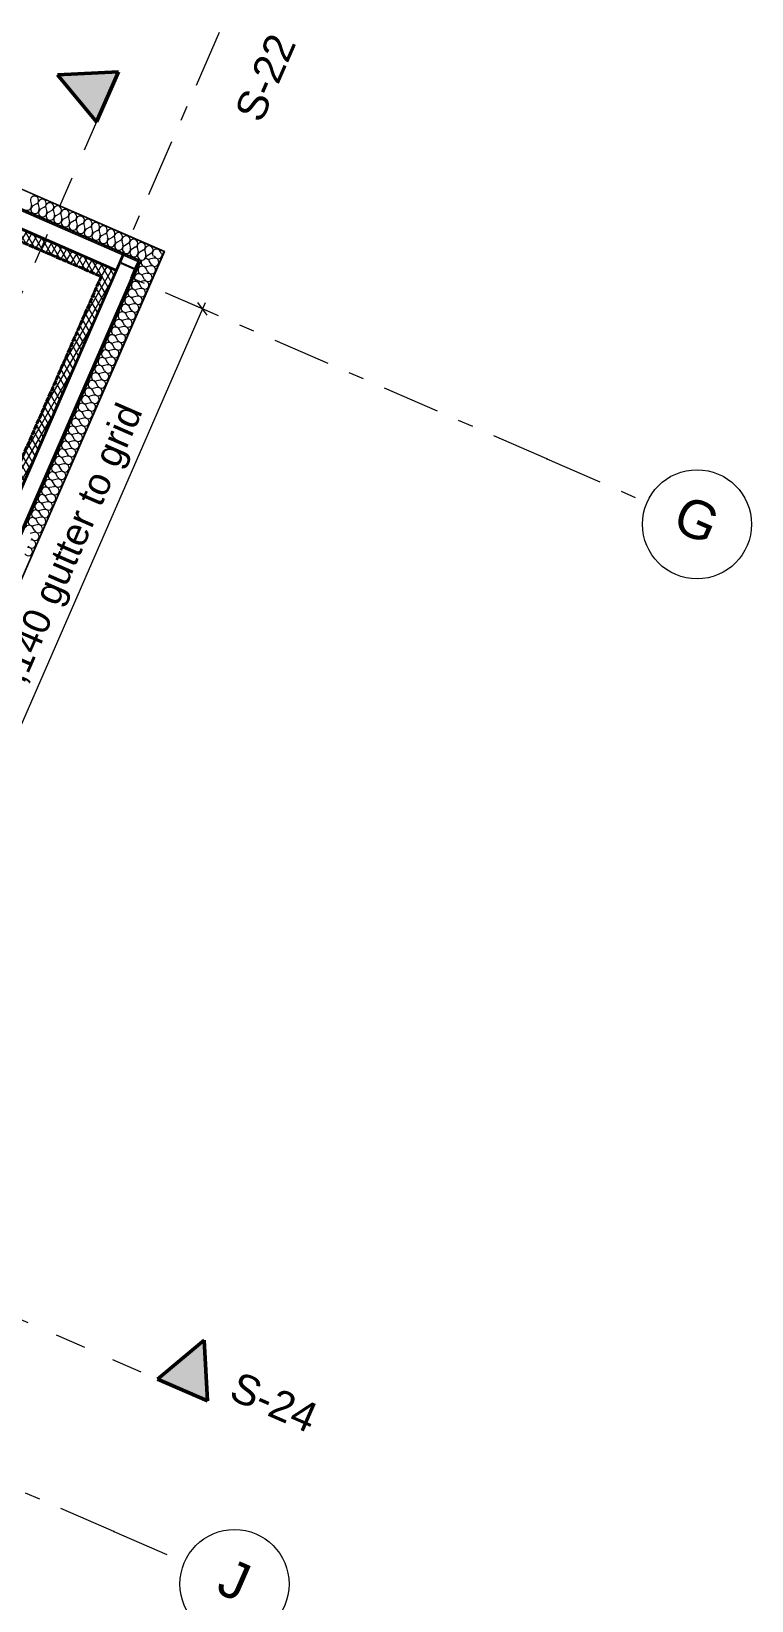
# Model space of a CAD drawing. Header units: millimetres. Extents: x -50172 to 312111, y -142074 to 4572.
# Drawn here: x 21238 to 27835, y -43843 to -29456 of the extents above; entities that cross this region are included whole.
import ezdxf
from ezdxf.enums import TextEntityAlignment as Align

# ---------------------------------------------------------------- set-up
doc = ezdxf.new("R2010")
doc.units = ezdxf.units.MM
doc.header["$MEASUREMENT"] = 0
for name, pattern in [('Dashed', [564.444447, 282.222223, -282.222223]), ('Double Dashed', [1093.611073, 529.166651, -211.666656, 141.111112, -211.666656]), ('Hidden Line', [55, 45, -10])]:
    doc.linetypes.add(name, pattern=pattern)
for name, color, linetype in [('A-20-M_Floor_Slab', 7, 'Continuous'), ('A-95-MC_Marker_Section_P2.Marker', 7, 'Continuous'), ('COLUMN.IFC Import', 7, 'Continuous'), ('New_A-15-MG_Structural_Grid_Phase_2', 7, 'Continuous'), ('New_A-20-M_Roof', 7, 'Continuous'), ('New_A-25-M_Wall_Ext', 7, 'Continuous'), ('New_A-95-D_1_100', 7, 'Continuous')]:
    doc.layers.add(name, color=color, linetype=linetype)
for name, color, linetype, lineweight, true_color in [('A-20-M_Floor_Slab_Pen_No__107', 7, 'Continuous', 15, 0xa6a6a6), ('A-95-MC_Marker_Section_P2.Marker_Pen_No__25', 7, 'Continuous', 50, 0x2a2a2a), ('New_A-15-MG_Structural_Grid_Phase_2_Pen_No__222', 7, 'Continuous', 13, 0x65af33), ('New_A-25-M_Wall_Ext_Pen_No__107', 7, 'Continuous', 15, 0xa6a6a6)]:
    doc.layers.add(name, color=color, linetype=linetype, lineweight=lineweight, true_color=true_color)
for name, color, linetype, lineweight in [('A-20-M_Floor_Slab_Pen_No__195', 7, 'Continuous', 35), ('A-20-M_Floor_Slab_Pen_No__4', 7, 'Continuous', 20), ('A-20-M_Floor_Slab_Pen_No__89', 8, 'Continuous', 20), ('A-95-MC_Marker_Section_P2.Marker_Pen_No__1', 7, 'Continuous', 13), ('A-95-MC_Marker_Section_P2.Marker_Pen_No__6', 7, 'Continuous', 35), ('COLUMN.IFC Import_Pen_No__2', 8, 'Continuous', 15), ('New_A-20-M_Roof_Pen_No__92', 8, 'Continuous', 13), ('New_A-25-M_Wall_Ext_Pen_No__1', 7, 'Continuous', 13), ('New_A-95-D_1_100_Pen_No__1', 7, 'Continuous', 13)]:
    doc.layers.add(name, color=color, linetype=linetype, lineweight=lineweight)
doc.styles.add('GENERATED_STYLE_3', font='')
doc.styles.add('GENERATED_STYLE_4', font='')
doc.styles.get('GENERATED_STYLE_3').set_extended_font_data('Arial')
doc.styles.get('GENERATED_STYLE_4').set_extended_font_data('Swis721 BT')
doc.dimstyles.new('GENERATED_STYLE__1', dxfattribs={"dimtxt": 250, "dimasz": 95, "dimexe": 0.18, "dimexo": 50, "dimgap": 0.09, "dimtad": 1, "dimdec": 0, "dimzin": 0, "dimdsep": 46, "dimtxsty": 'GENERATED_STYLE_3', "dimblk": 'ARROWHEAD_2', "dimblk1": 'ARROWHEAD_2', "dimblk2": 'ARROWHEAD_2', "dimcen": 0.09, "dimclrd": 7, "dimclre": 7, "dimclrt": 7, "dimadec": 0, "dimazin": 0, "dimtfac": 1, "dimtdec": 4, "dimtmove": 0, "dimatfit": 3, "dimfxl": 1, "dimtolj": 1, "dimtzin": 0, "dimarcsym": 0})
pattern_1 = [(0, (0, 0), (0, 173.2051), [0, -100]), (0, (50, 86.6), (0, 173.2051), [0, -100])]
pattern_2 = [(60, (0, 0), (-43.30127, 25), []), (120, (0, 0), (43.30127, 25), [])]

# ---------------------------------------------------------------- blocks, each defined once
blk = doc.blocks.new('Roof_3_1', base_point=(-9378, -10065))
at = {"layer": 'New_A-20-M_Roof_Pen_No__92', "linetype": 'Continuous', "flags": 128}
for points in [[(1845, -22860), (22007, -31651)], [(22007, -31651), (1845, -22860)], [(22007, -31650), (1846, -22858)], [(1846, -22858), (22008, -31649)], [(22007, -31651), (20042, -36157)], [(22007, -31651), (22007, -31650), (22008, -31649)]]:
    blk.add_lwpolyline(points, dxfattribs=at)
blk = doc.blocks.new('Slab_2_1', base_point=(22221, -31567))
at = {"layer": 'A-20-M_Floor_Slab_Pen_No__89', "linetype": 'Continuous', "flags": 128}
blk.add_lwpolyline([(22221, -31567), (1807, -22666), (1703, -22907), (21875, -31703), (12362, -53519), (-4050, -46363), (-4155, -46603), (12498, -53865)], close=True, dxfattribs=at)
blk = doc.blocks.new('*X78')
at = {"layer": 'New_A-25-M_Wall_Ext_Pen_No__107', "linetype": 'Continuous'}
for p, q in [((22303, -31660), (22285, -31627)), ((22328, -31605), (22291, -31613)), ((22334, -31591), (22315, -31558)), ((22358, -31535), (22321, -31544)), ((22364, -31521), (22360, -31513)), ((22243, -31800), (22224, -31767)), ((22267, -31744), (22230, -31753)), ((22273, -31730), (22254, -31697)), ((22297, -31674), (22260, -31683)), ((22182, -31940), (22163, -31907)), ((22206, -31884), (22169, -31893)), ((22212, -31870), (22193, -31837)), ((22236, -31814), (22199, -31823)), ((22121, -32080), (22102, -32046)), ((22145, -32024), (22108, -32032)), ((22151, -32010), (22132, -31977)), ((22176, -31954), (22138, -31963)), ((22060, -32219), (22041, -32186)), ((22084, -32163), (22047, -32172)), ((22090, -32149), (22071, -32116)), ((22115, -32093), (22078, -32102)), ((21999, -32359), (21980, -32326)), ((22023, -32303), (21986, -32312)), ((22029, -32289), (22011, -32256)), ((22054, -32233), (22017, -32242)), ((21932, -32513), (21895, -32521)), ((21938, -32499), (21919, -32465)), ((21962, -32443), (21925, -32451)), ((21968, -32429), (21950, -32396)), ((21993, -32373), (21956, -32382)), ((21871, -32652), (21834, -32661)), ((21877, -32638), (21858, -32605)), ((21901, -32582), (21864, -32591)), ((21908, -32568), (21889, -32535)), ((21810, -32792), (21773, -32801)), ((21816, -32778), (21797, -32745)), ((21841, -32722), (21804, -32731)), ((21847, -32708), (21828, -32675)), ((21749, -32932), (21712, -32940)), ((21755, -32918), (21737, -32884)), ((21780, -32862), (21743, -32870)), ((21786, -32848), (21767, -32815)), ((21688, -33071), (21651, -33080)), ((21694, -33057), (21676, -33024)), ((21719, -33001), (21682, -33010)), ((21725, -32987), (21706, -32954)), ((21603, -33267), (21584, -33234)), ((21627, -33211), (21590, -33220)), ((21633, -33197), (21615, -33164)), ((21658, -33141), (21621, -33150)), ((21664, -33127), (21645, -33094)), ((21542, -33406), (21523, -33373)), ((21566, -33351), (21529, -33359)), ((21573, -33337), (21554, -33304)), ((21597, -33281), (21560, -33290)), ((21481, -33546), (21462, -33513)), ((21506, -33490), (21469, -33499)), ((21512, -33476), (21493, -33443)), ((21536, -33420), (21499, -33429)), ((21420, -33686), (21402, -33653)), ((21445, -33630), (21408, -33639)), ((21451, -33616), (21432, -33583)), ((21475, -33560), (21438, -33569)), ((21359, -33826), (21341, -33792)), ((21384, -33770), (21347, -33778)), ((21390, -33756), (21371, -33723)), ((21414, -33700), (21377, -33709)), ((21299, -33965), (21280, -33932)), ((21323, -33909), (21286, -33918)), ((21329, -33895), (21310, -33862)), ((21353, -33839), (21316, -33848)), ((21262, -34049), (21225, -34058)), ((21268, -34035), (21249, -34002)), ((21292, -33979), (21255, -33988))]:
    blk.add_line(p, q, dxfattribs=at)
for centre, start, end in [((22398, -31502), 209.5705, 27.2167), ((22252, -31646), 156.4404, 283.3103), ((22252, -31646), 29.5705, 156.4404), ((22282, -31576), 156.4404, 283.3103), ((22282, -31576), 147.5637, 156.4404), ((22282, -31576), 29.5705, 75.3172), ((22312, -31506), 238.7746, 283.3103), ((22337, -31642), 209.5705, 103.3103), ((22367, -31572), 209.5705, 103.3103), ((22191, -31786), 156.4404, 283.3103), ((22191, -31786), 29.5705, 156.4404), ((22221, -31716), 156.4404, 283.3103), ((22221, -31716), 29.5705, 156.4404), ((22276, -31781), 209.5705, 103.3103), ((22306, -31712), 209.5705, 103.3103), ((22130, -31926), 156.4404, 283.3103), ((22130, -31926), 29.5705, 156.4404), ((22160, -31856), 156.4404, 283.3103), ((22160, -31856), 29.5705, 156.4404), ((22215, -31921), 209.5705, 103.3103), ((22245, -31851), 209.5705, 103.3103), ((22069, -32065), 156.4404, 283.3103), ((22069, -32065), 29.5705, 156.4404), ((22099, -31995), 156.4404, 283.3103), ((22099, -31995), 29.5705, 156.4404), ((22154, -32061), 209.5705, 103.3103), ((22184, -31991), 209.5705, 103.3103), ((22008, -32205), 156.4404, 283.3103), ((22008, -32205), 29.5705, 156.4404), ((22038, -32135), 156.4404, 283.3103), ((22038, -32135), 29.5705, 156.4404), ((22093, -32200), 209.5705, 103.3103), ((22123, -32131), 209.5705, 103.3103), ((21947, -32345), 156.4404, 283.3103), ((21947, -32345), 29.5705, 156.4404), ((21977, -32275), 156.4404, 283.3103), ((21977, -32275), 29.5705, 156.4404), ((22032, -32340), 209.5705, 103.3103), ((22063, -32270), 209.5705, 103.3103), ((21886, -32484), 156.4404, 283.3103), ((21886, -32484), 29.5705, 156.4404), ((21917, -32414), 156.4404, 283.3103), ((21917, -32414), 29.5705, 156.4404), ((21941, -32550), 209.5705, 103.3103), ((21971, -32480), 209.5705, 103.3103), ((22002, -32410), 209.5705, 103.3103), ((21795, -32694), 29.5705, 156.4404), ((21825, -32624), 156.4404, 283.3103), ((21825, -32624), 29.5705, 156.4404), ((21856, -32554), 156.4404, 283.3103), ((21856, -32554), 29.5705, 156.4404), ((21880, -32689), 209.5705, 103.3103), ((21910, -32619), 209.5705, 103.3103), ((21734, -32833), 29.5705, 156.4404), ((21764, -32764), 156.4404, 283.3103), ((21764, -32764), 29.5705, 156.4404), ((21795, -32694), 156.4404, 283.3103), ((21819, -32829), 209.5705, 103.3103), ((21849, -32759), 209.5705, 103.3103), ((21673, -32973), 29.5705, 156.4404), ((21703, -32903), 156.4404, 283.3103), ((21703, -32903), 29.5705, 156.4404), ((21734, -32833), 156.4404, 283.3103), ((21758, -32969), 209.5705, 103.3103), ((21788, -32899), 209.5705, 103.3103), ((21612, -33113), 29.5705, 156.4404), ((21642, -33043), 156.4404, 283.3103), ((21642, -33043), 29.5705, 156.4404), ((21673, -32973), 156.4404, 283.3103), ((21697, -33108), 209.5705, 103.3103), ((21728, -33038), 209.5705, 103.3103), ((21551, -33252), 29.5705, 156.4404), ((21582, -33183), 156.4404, 283.3103), ((21582, -33183), 29.5705, 156.4404), ((21612, -33113), 156.4404, 283.3103), ((21636, -33248), 209.5705, 103.3103), ((21667, -33178), 209.5705, 103.3103), ((21490, -33392), 156.4404, 283.3103), ((21490, -33392), 29.5705, 156.4404), ((21521, -33322), 156.4404, 283.3103), ((21521, -33322), 29.5705, 156.4404), ((21551, -33252), 156.4404, 283.3103), ((21575, -33388), 209.5705, 103.3103), ((21606, -33318), 209.5705, 103.3103), ((21429, -33532), 156.4404, 283.3103), ((21429, -33532), 29.5705, 156.4404), ((21460, -33462), 156.4404, 283.3103), ((21460, -33462), 29.5705, 156.4404), ((21514, -33527), 209.5705, 103.3103), ((21545, -33458), 209.5705, 103.3103), ((21368, -33672), 156.4404, 283.3103), ((21368, -33672), 29.5705, 156.4404), ((21399, -33602), 156.4404, 283.3103), ((21399, -33602), 29.5705, 156.4404), ((21453, -33667), 209.5705, 103.3103), ((21484, -33597), 209.5705, 103.3103), ((21307, -33811), 156.4404, 283.3103), ((21307, -33811), 29.5705, 156.4404), ((21338, -33741), 156.4404, 283.3103), ((21338, -33741), 29.5705, 156.4404), ((21393, -33807), 209.5705, 103.3103), ((21423, -33737), 209.5705, 103.3103), ((21247, -33951), 156.4404, 283.3103), ((21247, -33951), 29.5705, 156.4404), ((21277, -33881), 156.4404, 283.3103), ((21277, -33881), 29.5705, 156.4404), ((21332, -33946), 209.5705, 103.3103), ((21362, -33877), 209.5705, 103.3103), ((21216, -34021), 29.5705, 156.4404), ((21271, -34086), 209.5705, 103.3103), ((21301, -34016), 209.5705, 103.3103), ((21210, -34226), 209.5705, 103.3103), ((21240, -34156), 209.5705, 103.3103)]:
    blk.add_arc(centre, 38.1, start, end, dxfattribs=at)
blk = doc.blocks.new('Wall_2_1', base_point=(12414, -53651))
at = {"layer": 'New_A-25-M_Wall_Ext_Pen_No__107', "linetype": 'Continuous'}
h = blk.add_hatch(dxfattribs=at)
h.set_pattern_fill('Plaster_0001', color=256, style=0, pattern_type=2)
h.set_pattern_definition(pattern_1)
h.paths.add_polyline_path([(12592, -54105), (22461, -31473), (22455, -31475), (12590, -54099)])
for points in [[(22007, -31651), (12414, -53651), (12420, -53667), (22023, -31645)], [(12504, -53881), (22236, -31561), (22221, -31567), (12498, -53865)]]:
    blk.add_hatch(color=256, dxfattribs=at).paths.add_polyline_path(points)
at = {"layer": 'New_A-25-M_Wall_Ext_Pen_No__107', "linetype": 'Continuous', "lineweight": 0, "true_color": 0x535353}
for points in [[(12422, -53671), (22027, -31643), (22023, -31645), (12420, -53667)], [(12498, -53865), (22221, -31567), (22217, -31569), (12496, -53861)]]:
    blk.add_hatch(color=251, dxfattribs=at).paths.add_polyline_path(points)
at = {"layer": 'New_A-25-M_Wall_Ext_Pen_No__1', "linetype": 'Continuous'}
for p, q in [((12590, -54099), (22455, -31475)), ((22023, -31645), (12420, -53667)), ((12422, -53671), (22027, -31643)), ((12496, -53861), (22217, -31569)), ((12498, -53865), (22221, -31567)), ((12504, -53881), (22236, -31561)), ((12507, -53888), (22244, -31558))]:
    blk.add_line(p, q, dxfattribs=at)
at = {"layer": 'New_A-25-M_Wall_Ext_Pen_No__1', "linetype": 'Continuous', "flags": 128}
for points in [[(12592, -54105), (22461, -31473)], [(22007, -31651), (12414, -53651)]]:
    blk.add_lwpolyline(points, dxfattribs=at)
at = {"layer": 'New_A-25-M_Wall_Ext', "color": 250, "lineweight": 50, "true_color": 0x2a2a2a}
blk.add_blockref('*X78', (0, 0), dxfattribs=at)
blk = doc.blocks.new('*X80')
at = {"layer": 'New_A-25-M_Wall_Ext_Pen_No__107', "linetype": 'Continuous'}
for p, q in [((21229, -31012), (21238, -31049)), ((21285, -31036), (21252, -31055)), ((21299, -31042), (21308, -31079)), ((21355, -31066), (21322, -31085)), ((21369, -31073), (21378, -31110)), ((21425, -31097), (21392, -31116)), ((21439, -31103), (21448, -31140)), ((21495, -31127), (21462, -31146)), ((21509, -31133), (21518, -31171)), ((21565, -31158), (21531, -31177)), ((21579, -31164), (21587, -31201)), ((21634, -31188), (21601, -31207)), ((21648, -31194), (21657, -31231)), ((21704, -31219), (21671, -31238)), ((21718, -31225), (21727, -31262)), ((21774, -31249), (21741, -31268)), ((21788, -31255), (21797, -31292)), ((21844, -31280), (21811, -31298)), ((21858, -31286), (21867, -31323)), ((21914, -31310), (21881, -31329)), ((21928, -31316), (21937, -31353)), ((21984, -31341), (21951, -31359)), ((21998, -31347), (22006, -31384)), ((22053, -31371), (22020, -31390)), ((22067, -31377), (22076, -31414)), ((22123, -31401), (22090, -31420)), ((22137, -31408), (22146, -31445)), ((22193, -31432), (22160, -31451)), ((22207, -31438), (22216, -31475)), ((22263, -31462), (22230, -31481)), ((22277, -31468), (22286, -31506)), ((22333, -31493), (22300, -31512)), ((22347, -31499), (22351, -31516))]:
    blk.add_line(p, q, dxfattribs=at)
for centre, start, end in [((21201, -31058), 246.4404, 13.3103), ((21266, -31003), 299.5705, 193.3103), ((21271, -31088), 119.5705, 246.4404), ((21336, -31033), 299.5705, 193.3103), ((21406, -31064), 299.5705, 193.3103), ((21476, -31094), 299.5705, 193.3103), ((21271, -31088), 246.4404, 13.3103), ((21341, -31118), 119.5705, 246.4404), ((21341, -31118), 246.4404, 13.3103), ((21411, -31149), 119.5705, 246.4404), ((21411, -31149), 246.4404, 13.3103), ((21480, -31179), 119.5705, 246.4404), ((21480, -31179), 246.4404, 13.3103), ((21546, -31125), 299.5705, 193.3103), ((21550, -31210), 119.5705, 246.4404), ((21550, -31210), 246.4404, 13.3103), ((21616, -31155), 299.5705, 193.3103), ((21620, -31240), 119.5705, 246.4404), ((21685, -31186), 299.5705, 193.3103), ((21755, -31216), 299.5705, 193.3103), ((21825, -31247), 299.5705, 193.3103), ((21620, -31240), 246.4404, 13.3103), ((21690, -31271), 119.5705, 246.4404), ((21690, -31271), 246.4404, 13.3103), ((21760, -31301), 119.5705, 246.4404), ((21760, -31301), 246.4404, 13.3103), ((21830, -31332), 119.5705, 246.4404), ((21830, -31332), 246.4404, 13.3103), ((21895, -31277), 299.5705, 193.3103), ((21899, -31362), 119.5705, 246.4404), ((21899, -31362), 246.4404, 13.3103), ((21965, -31307), 299.5705, 193.3103), ((21969, -31392), 119.5705, 246.4404), ((22035, -31338), 299.5705, 193.3103), ((22105, -31368), 299.5705, 193.3103), ((22174, -31399), 299.5705, 193.3103), ((21969, -31392), 246.4404, 13.3103), ((22039, -31423), 119.5705, 246.4404), ((22039, -31423), 246.4404, 13.3103), ((22109, -31453), 119.5705, 246.4404), ((22109, -31453), 246.4404, 13.3103), ((22179, -31484), 119.5705, 246.4404), ((22179, -31484), 246.4404, 13.3103), ((22244, -31429), 299.5705, 193.3103), ((22249, -31514), 119.5705, 246.4404), ((22249, -31514), 246.4404, 13.3103), ((22314, -31460), 299.5705, 193.3103), ((22384, -31490), 2.7795, 193.3103), ((22319, -31545), 119.5705, 178.6637)]:
    blk.add_arc(centre, 38.1, start, end, dxfattribs=at)
blk = doc.blocks.new('Wall_3_1', base_point=(22007, -31651))
at = {"layer": 'New_A-25-M_Wall_Ext_Pen_No__107', "linetype": 'Continuous'}
h = blk.add_hatch(dxfattribs=at)
h.set_pattern_fill('Plaster_0001', color=256, style=0, pattern_type=2)
h.set_pattern_definition(pattern_1)
h.paths.add_polyline_path([(22461, -31473), (11040, -26493), (11039, -26497), (22455, -31475)])
at = {"layer": 'New_A-25-M_Wall_Ext_Pen_No__107', "linetype": 'Continuous', "lineweight": 0, "true_color": 0x535353}
for points in [[(22221, -31567), (10967, -26660), (10966, -26663), (22217, -31569)], [(22027, -31643), (10909, -26795), (10907, -26798), (22023, -31645)]]:
    blk.add_hatch(color=251, dxfattribs=at).paths.add_polyline_path(points)
at = {"layer": 'New_A-25-M_Wall_Ext_Pen_No__107', "linetype": 'Continuous'}
for points in [[(22236, -31561), (10972, -26649), (10967, -26660), (22221, -31567)], [(10902, -26809), (22007, -31651), (22023, -31645), (10907, -26798)]]:
    blk.add_hatch(color=256, dxfattribs=at).paths.add_polyline_path(points)
at = {"layer": 'New_A-25-M_Wall_Ext_Pen_No__1', "linetype": 'Continuous'}
for p, q in [((22455, -31475), (11039, -26497)), ((22217, -31569), (10966, -26663)), ((22221, -31567), (10967, -26660)), ((22236, -31561), (10972, -26649)), ((22244, -31558), (10975, -26644)), ((10907, -26798), (22023, -31645)), ((22027, -31643), (10909, -26795))]:
    blk.add_line(p, q, dxfattribs=at)
at = {"layer": 'New_A-25-M_Wall_Ext_Pen_No__1', "linetype": 'Continuous', "flags": 128}
for points in [[(22461, -31473), (11040, -26493)], [(10902, -26809), (22007, -31651)]]:
    blk.add_lwpolyline(points, dxfattribs=at)
at = {"layer": 'New_A-25-M_Wall_Ext', "color": 250, "lineweight": 50, "true_color": 0x2a2a2a}
blk.add_blockref('*X80', (0, 0), dxfattribs=at)
blk = doc.blocks.new('*X145')
at = {"layer": 'A-20-M_Floor_Slab_Pen_No__107', "linetype": 'Continuous'}
for points in [[(21748, -31993), (21702, -32099), (21704, -32099), (21748, -31998)], [(21637, -32249), (21639, -32249), (21704, -32099), (21702, -32099)], [(21637, -32249), (21598, -32337), (21598, -32342), (21639, -32249)], [(21375, -32849), (21377, -32849), (21443, -32699), (21441, -32699)], [(21448, -32681), (21441, -32699), (21443, -32699), (21448, -32686)], [(21310, -32999), (21312, -32999), (21377, -32849), (21375, -32849)], [(21310, -32999), (21298, -33026), (21298, -33031), (21312, -32999)]]:
    blk.add_hatch(color=256, dxfattribs=at).paths.add_polyline_path(points)
blk = doc.blocks.new('Wall_57_1', base_point=(12362, -53519))
at = {"layer": 'A-20-M_Floor_Slab_Pen_No__107', "linetype": 'Continuous'}
h = blk.add_hatch(dxfattribs=at)
h.set_pattern_fill('Batt_Insulation_0001', color=256, style=0, pattern_type=2)
h.set_pattern_definition(pattern_2)
h.paths.add_polyline_path([(21878, -31702), (12363, -53522), (12414, -53651), (22007, -31651)])
at = {"layer": 'A-20-M_Floor_Slab_Pen_No__195', "linetype": 'Hidden Line'}
blk.add_line((21878, -31702), (12363, -53522), dxfattribs=at)
at = {"layer": 'A-20-M_Floor_Slab_Pen_No__195', "linetype": 'Hidden Line', "flags": 128}
blk.add_lwpolyline([(21875, -31703), (12362, -53519)], dxfattribs=at)
at = {"layer": 'A-20-M_Floor_Slab_Pen_No__4', "linetype": 'Continuous', "flags": 128}
blk.add_lwpolyline([(12414, -53651), (22007, -31651)], dxfattribs=at)
at = {"layer": 'A-20-M_Floor_Slab', "color": 250, "lineweight": 50, "true_color": 0x2a2a2a}
blk.add_blockref('*X145', (0, 0), dxfattribs=at)
blk = doc.blocks.new('*X147')
at = {"layer": 'A-20-M_Floor_Slab_Pen_No__107', "linetype": 'Continuous'}
for points in [[(21298, -31452), (21408, -31499), (21413, -31499), (21298, -31449)], [(21408, -31499), (21448, -31517), (21448, -31515), (21413, -31499)], [(21598, -31582), (21748, -31648), (21748, -31646), (21598, -31580)]]:
    blk.add_hatch(color=256, dxfattribs=at).paths.add_polyline_path(points)
blk = doc.blocks.new('Wall_58_1', base_point=(21875, -31703))
at = {"layer": 'A-20-M_Floor_Slab_Pen_No__107', "linetype": 'Continuous'}
h = blk.add_hatch(dxfattribs=at)
h.set_pattern_fill('Batt_Insulation_0001', color=256, style=0, pattern_type=2)
h.set_pattern_definition(pattern_2)
h.paths.add_polyline_path([(1705, -22906), (21878, -31702), (22007, -31651), (1834, -22855)])
at = {"layer": 'A-20-M_Floor_Slab_Pen_No__195', "linetype": 'Hidden Line'}
blk.add_line((1705, -22906), (21878, -31702), dxfattribs=at)
at = {"layer": 'A-20-M_Floor_Slab_Pen_No__195', "linetype": 'Hidden Line', "flags": 128}
blk.add_lwpolyline([(1703, -22907), (21875, -31703)], dxfattribs=at)
at = {"layer": 'A-20-M_Floor_Slab_Pen_No__4', "linetype": 'Continuous', "flags": 128}
blk.add_lwpolyline([(22007, -31651), (1834, -22855)], dxfattribs=at)
at = {"layer": 'A-20-M_Floor_Slab', "color": 250, "lineweight": 50, "true_color": 0x2a2a2a}
blk.add_blockref('*X147', (0, 0), dxfattribs=at)
blk = doc.blocks.new('Discrete Accessory 887')
at = {"layer": 'COLUMN.IFC Import_Pen_No__2', "linetype": 'Continuous'}
for p, q in [((76.45, 78.8), (-76.45, 78.8)), ((-76.45, 78.8), (-76.45, 69.4)), ((-76.45, 69.4), (-3.25, 69.4)), ((-3.25, 69.4), (-3.25, -69.4)), ((3.25, -69.4), (3.25, 69.4)), ((3.25, 69.4), (76.45, 69.4)), ((76.45, 69.4), (76.45, 78.8)), ((-3.25, -69.4), (-76.45, -69.4)), ((-76.45, -69.4), (-76.45, -78.8)), ((-76.45, -78.8), (76.45, -78.8)), ((76.45, -69.4), (3.25, -69.4)), ((76.45, -78.8), (76.45, -69.4))]:
    blk.add_line(p, q, dxfattribs=at)
blk = doc.blocks.new('*D341')
at = {"layer": 'New_A-95-D_1_100_Pen_No__1', "linetype": 'Continuous'}
for p, q in [((22619, -31918), (22892, -32037)), ((22806, -32000), (20751, -36711)), ((22849, -32058), (22763, -31942)), ((22830, -31944), (22806, -32000)), ((20794, -36769), (20708, -36653))]:
    blk.add_line(p, q, dxfattribs=at)
at = {"layer": 'New_A-95-D_1_100_Pen_No__1', "insert": (21158, -35655), "char_height": 250, "attachment_point": 7, "rotation": 66.4404, "style": 'GENERATED_STYLE_3'}
blk.add_mtext('\\A1;{\\fArial|b0|i0|c0|p34;5,140 gutter to grid}', dxfattribs=at)
blk = doc.blocks.new('ARROWHEAD_2')
at = {"color": 0, "linetype": 'Continuous', "lineweight": 0}
for p, q in [((0, 0), (-1, 0)), ((-0.38, -0.66), (0.38, 0.66))]:
    blk.add_line(p, q, dxfattribs=at)
blk = doc.blocks.new('*D342')
at = {"layer": 'New_A-95-D_1_100_Pen_No__1', "linetype": 'Continuous'}
for p, q in [((22806, -32000), (20751, -36711)), ((19599, -36209), (20837, -36749)), ((20794, -36769), (20708, -36653)), ((20751, -36711), (18845, -41083)), ((17821, -40636), (18931, -41120)), ((18845, -41083), (14858, -50227)), ((18888, -41141), (18802, -41025))]:
    blk.add_line(p, q, dxfattribs=at)
at = {"layer": 'New_A-95-D_1_100_Pen_No__1', "insert": (19139, -40284), "char_height": 250, "attachment_point": 7, "rotation": 66.4404, "style": 'GENERATED_STYLE_3'}
blk.add_mtext('\\A1;{\\fArial|b0|i0|c0|p34;4,769 gutter to ridge}', dxfattribs=at)
blk = doc.blocks.new('Standard grid marker_29')
at = {"layer": 'New_A-15-MG_Structural_Grid_Phase_2_Pen_No__222', "linetype": 'Double Dashed'}
for q in [(53258, 0), (0, 0)]:
    blk.add_line((705, 0), q, dxfattribs=at)
at = {"layer": 'New_A-15-MG_Structural_Grid_Phase_2_Pen_No__222', "linetype": 'Continuous'}
blk.add_circle((-500, 0), 500, dxfattribs=at)
at = {"layer": 'New_A-15-MG_Structural_Grid_Phase_2_Pen_No__222', "linetype": 'Double Dashed'}
blk.add_point((705, 0), dxfattribs=at)
blk.add_point((705, 0), dxfattribs=at)
at = {"layer": 'New_A-15-MG_Structural_Grid_Phase_2_Pen_No__222', "style": 'GENERATED_STYLE_4'}
for tag, p in [('AC_MarkerText_1_0', (-500, 39)), ('AC_MarkerText_1_1', (54463, 39))]:
    blk.add_attdef(tag, text='', height=350, rotation=180, dxfattribs=at).set_placement(p, align=Align.MIDDLE_CENTER)
blk = doc.blocks.new('Standard grid marker_34')
at = {"layer": 'New_A-15-MG_Structural_Grid_Phase_2_Pen_No__222', "linetype": 'Double Dashed'}
blk.add_line((20268, 0), (27450, 0), dxfattribs=at)
at = {"layer": 'New_A-15-MG_Structural_Grid_Phase_2_Pen_No__222', "style": 'GENERATED_STYLE_4'}
for tag, p in [('AC_MarkerText_1_0', (-500, 36)), ('AC_MarkerText_1_1', (27950, 36))]:
    blk.add_attdef(tag, text='', height=350, rotation=270, dxfattribs=at).set_placement(p, align=Align.MIDDLE_CENTER)
blk = doc.blocks.new('Standard grid marker_36')
at = {"layer": 'New_A-15-MG_Structural_Grid_Phase_2_Pen_No__222', "linetype": 'Double Dashed'}
for q in [(47486, 0), (0, 0)]:
    blk.add_line((1000, 0), q, dxfattribs=at)
at = {"layer": 'New_A-15-MG_Structural_Grid_Phase_2_Pen_No__222', "linetype": 'Continuous'}
blk.add_circle((-500, 0), 500, dxfattribs=at)
at = {"layer": 'New_A-15-MG_Structural_Grid_Phase_2_Pen_No__222', "linetype": 'Double Dashed'}
blk.add_point((1000, 0), dxfattribs=at)
blk.add_point((1000, 0), dxfattribs=at)
at = {"layer": 'New_A-15-MG_Structural_Grid_Phase_2_Pen_No__222', "style": 'GENERATED_STYLE_4'}
for tag, p in [('AC_MarkerText_1_0', (-500, 43)), ('AC_MarkerText_1_1', (48986, 43))]:
    blk.add_attdef(tag, text='', height=350, rotation=180, dxfattribs=at).set_placement(p, align=Align.MIDDLE_CENTER)
blk = doc.blocks.new('Cutting Plane_2_1', base_point=(21934, -30056))
at = {"layer": 'A-95-MC_Marker_Section_P2.Marker_Pen_No__25', "linetype": 'Continuous'}
blk.add_hatch(color=256, dxfattribs=at).paths.add_polyline_path([(22034, -29826), (21834, -30285), (21476, -29856)])
at = {"layer": 'A-95-MC_Marker_Section_P2.Marker_Pen_No__1', "linetype": 'Dashed'}
blk.add_line((21834, -30285), (9758, -57980), dxfattribs=at)
at = {"layer": 'A-95-MC_Marker_Section_P2.Marker_Pen_No__25', "linetype": 'Continuous'}
for p, q in [((21476, -29856), (22034, -29826)), ((21834, -30285), (21476, -29856)), ((22034, -29826), (21834, -30285))]:
    blk.add_line(p, q, dxfattribs=at)
at = {"layer": 'A-95-MC_Marker_Section_P2.Marker_Pen_No__6', "insert": (23671, -29564), "char_height": 275, "attachment_point": 9, "rotation": 66.4404, "style": 'GENERATED_STYLE_4'}
blk.add_mtext('\\A1;{\\fSwis721 BT|b0|i0|c0|p34;S-22}', dxfattribs=at)
blk = doc.blocks.new('Cutting Plane_4_1', base_point=(-25330, -21003))
at = {"layer": 'A-95-MC_Marker_Section_P2.Marker_Pen_No__25', "linetype": 'Continuous'}
blk.add_hatch(color=256, dxfattribs=at).paths.add_polyline_path([(22850, -42012), (22392, -41812), (22821, -41454)])
at = {"layer": 'A-95-MC_Marker_Section_P2.Marker_Pen_No__1', "linetype": 'Dashed'}
blk.add_line((-25101, -21103), (22392, -41812), dxfattribs=at)
at = {"layer": 'A-95-MC_Marker_Section_P2.Marker_Pen_No__25', "linetype": 'Continuous'}
for p, q in [((22392, -41812), (22821, -41454)), ((22821, -41454), (22850, -42012)), ((22850, -42012), (22392, -41812))]:
    blk.add_line(p, q, dxfattribs=at)
at = {"layer": 'A-95-MC_Marker_Section_P2.Marker_Pen_No__6', "insert": (23776, -42315), "char_height": 275, "attachment_point": 9, "rotation": 336.4404, "style": 'GENERATED_STYLE_4'}
blk.add_mtext('\\A1;{\\fSwis721 BT|b0|i0|c0|p34;S-24}', dxfattribs=at)

msp = doc.modelspace()

# ---------------------------------------------------------------- block references
at = {"layer": 'A-20-M_Floor_Slab', "color": 8, "linetype": 'Continuous', "lineweight": 20}
msp.add_blockref('Slab_2_1', (22220.5, -31567.4), dxfattribs=at)
at = {"layer": 'A-20-M_Floor_Slab', "color": 250, "lineweight": 50, "true_color": 0x2a2a2a}
for name, p in [('Wall_58_1', (21875, -31703.1)), ('Wall_57_1', (12362.1, -53519.2))]:
    msp.add_blockref(name, p, dxfattribs=at)
at = {"layer": 'A-95-MC_Marker_Section_P2.Marker'}
for name, p in [('Cutting Plane_4_1', (-25330.5, -21002.6)), ('Cutting Plane_2_1', (21934.2, -30055.5))]:
    msp.add_blockref(name, p, dxfattribs=at)
at = {"layer": 'COLUMN.IFC Import', "linetype": 'Continuous', "zscale": 1000, "rotation": 66.44041158398767}
msp.add_blockref('Discrete Accessory 887', (22117.9, -31606.4), dxfattribs=at)
at = {"layer": 'New_A-15-MG_Structural_Grid_Phase_2', "color": 8, "linetype": 'Continuous', "lineweight": 15}
ref = msp.add_blockref('Standard grid marker_36', (26876.4, -33774.9), dxfattribs=dict(at, zscale=1000, rotation=156.4404115839929))
ref.add_attrib('AC_MarkerText_1', 'G', dxfattribs={"layer": 'New_A-15-MG_Structural_Grid_Phase_2_Pen_No__222', "color": 85, "true_color": 0x65af33, "height": 350, "rotation": 336.44041, "style": 'GENERATED_STYLE_4'}).set_placement((27334.7, -33931.4), align=Align.MIDDLE_CENTER)
ref = msp.add_blockref('Standard grid marker_29', (22639.6, -43491.3), dxfattribs=dict(at, zscale=1000, rotation=156.4404115839929))
ref.add_attrib('AC_MarkerText_1', 'J', dxfattribs={"layer": 'New_A-15-MG_Structural_Grid_Phase_2_Pen_No__222', "color": 85, "true_color": 0x65af33, "height": 350, "rotation": 336.44041, "style": 'GENERATED_STYLE_4'}).set_placement((23097.9, -43652.5), align=Align.MIDDLE_CENTER)
at = {"layer": 'New_A-15-MG_Structural_Grid_Phase_2', "color": 8, "linetype": 'Continuous', "lineweight": 15, "zscale": 1000, "rotation": 66.44041158399293}
msp.add_blockref('Standard grid marker_34', (12025.6, -54541), dxfattribs=at)
at = {"layer": 'New_A-20-M_Roof', "color": 8, "linetype": 'Continuous', "lineweight": 13}
msp.add_blockref('Roof_3_1', (-9378, -10065), dxfattribs=at)
at = {"layer": 'New_A-25-M_Wall_Ext', "color": 250, "lineweight": 50, "true_color": 0x2a2a2a}
for name, p in [('Wall_3_1', (22006.6, -31651.4)), ('Wall_2_1', (12413.8, -53650.9))]:
    msp.add_blockref(name, p, dxfattribs=at)

# ---------------------------------------------------------------- dimensions: what is measured, and where the dimension line sits
at = {"layer": 'New_A-95-D_1_100', "linetype": 'Continuous'}
for base, p1, p2, text, picture, middle in [((20751.4, -36711.4), (22573.2, -31898.4), (19553.2, -36189), '<MeasuredValue> gutter to grid', '*D341', (22039.6, -33319.3)), ((18845.2, -41082.9), (19553.2, -36189), (17775.1, -40616.3), '<MeasuredValue> gutter to ridge', '*D342', (20059, -37861.3))]:
    dim = msp.add_linear_dim(base=base, p1=p1, p2=p2, angle=246.44041, text=text, dimstyle='GENERATED_STYLE__1', dxfattribs=at)
    dim.commit()
    dim.dimension.update_dxf_attribs({"geometry": picture, "text_midpoint": middle, "dimtype": 160, "text_rotation": 66.44041})

doc.saveas('drawing.dxf')
